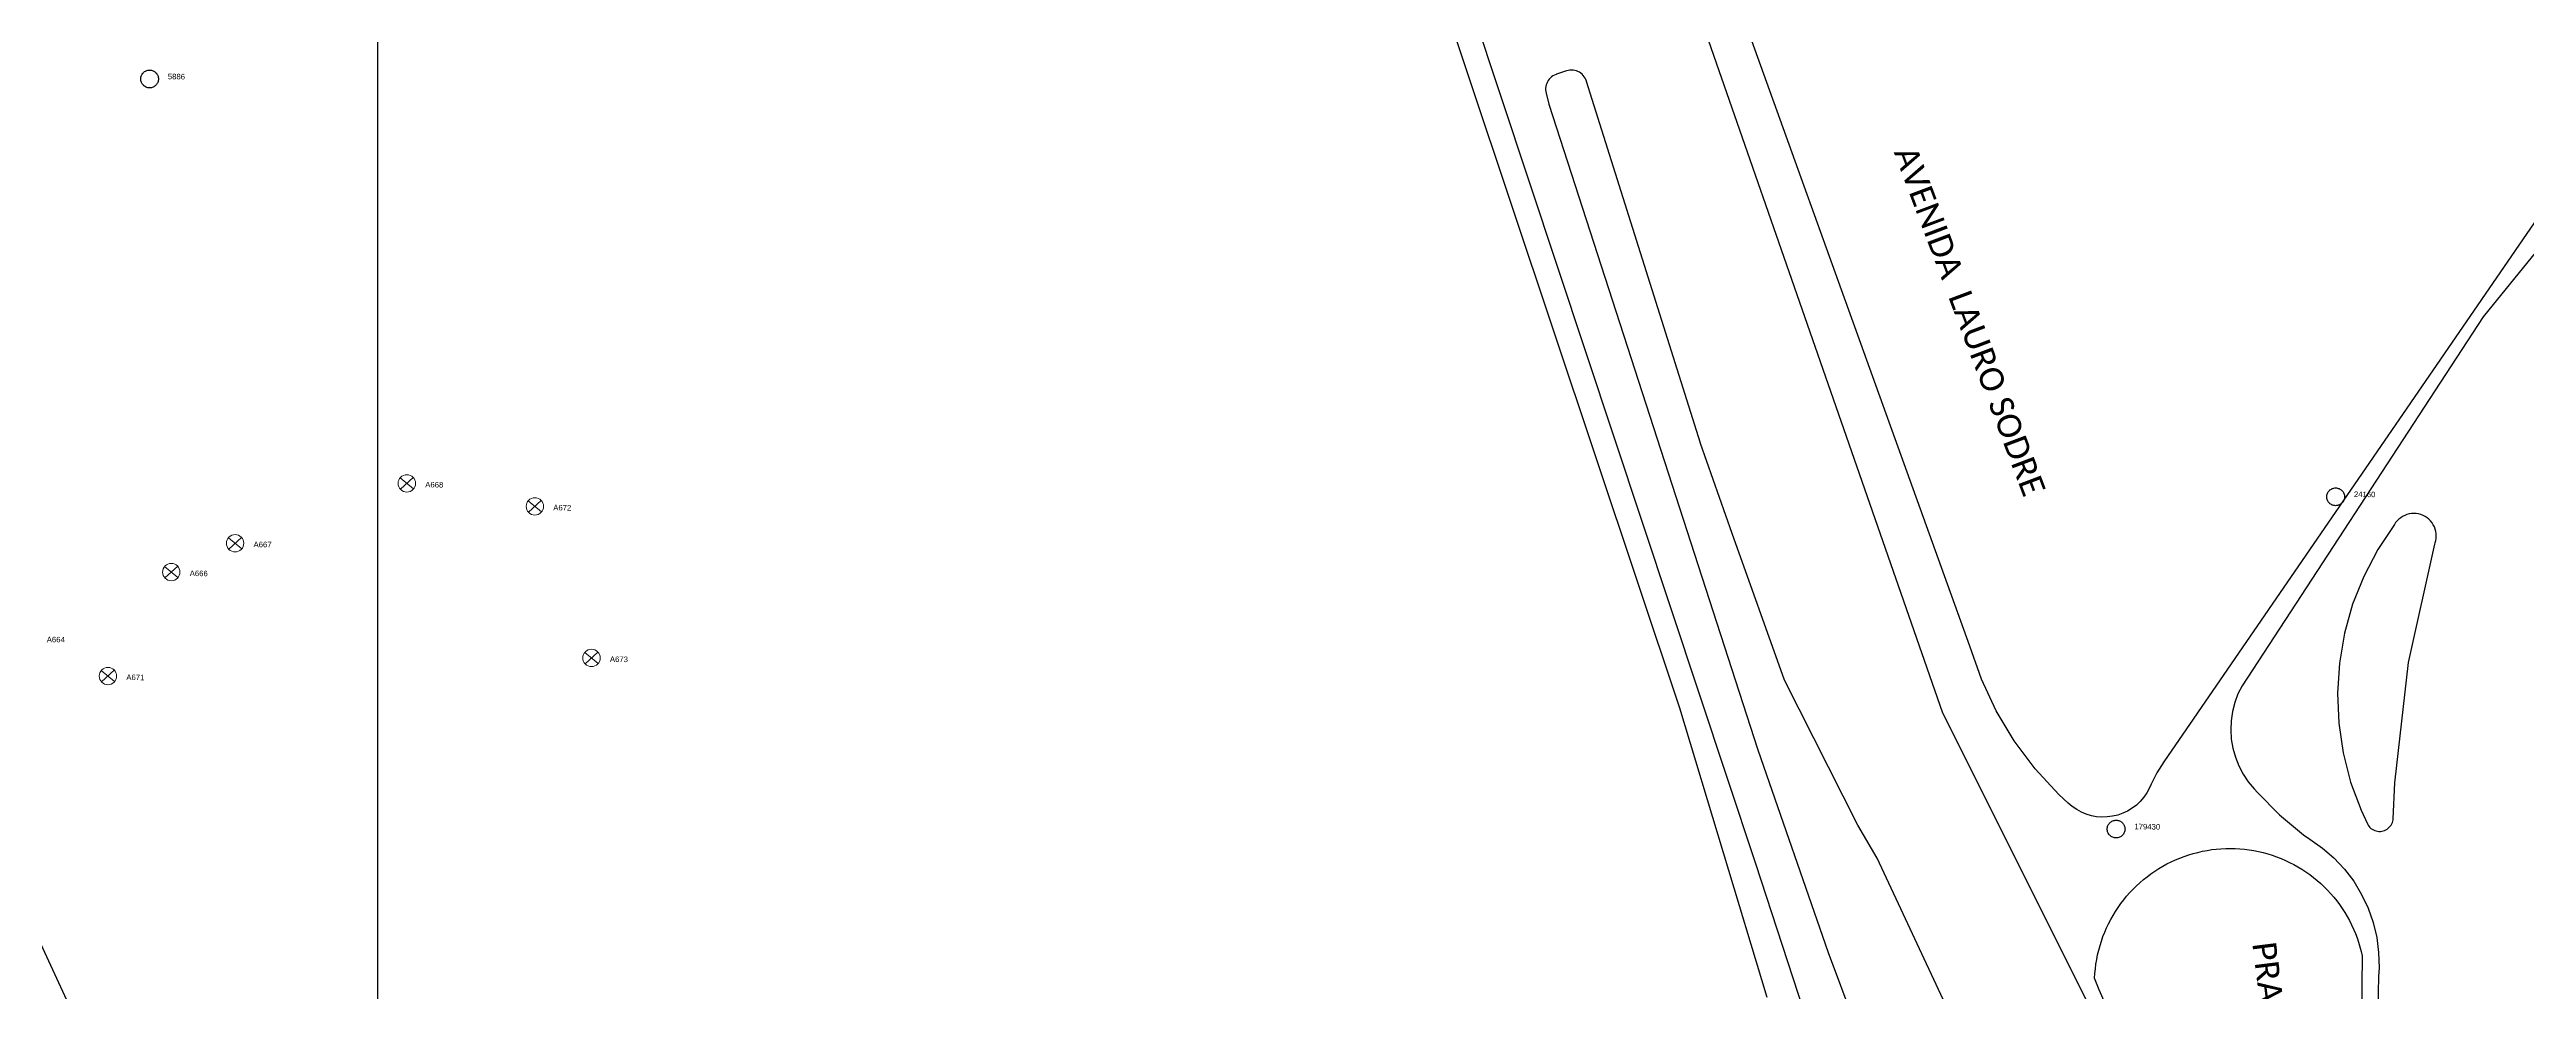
# Model space of a CAD drawing. Header units: millimetres. Extents: x 676447 to 689606, y 7455628 to 7463967.
# Drawn here: x 686593 to 686906.5, y 7460304.9 to 7460424.1 of the extents above; entities that cross this region are included whole.
import ezdxf

# ---------------------------------------------------------------- set-up
doc = ezdxf.new("R2010")
doc.units = ezdxf.units.MM
doc.header["$LTSCALE"] = 0.1
doc.header["$MEASUREMENT"] = 0
doc.linetypes.add('PHANTOM2', pattern=[1.25, 0.625, -0.125, 0.125, -0.125, 0.125, -0.125])
doc.layers.add('10.4-Postes', color=1, linetype='Continuous', lineweight=0)
for name, color, linetype in [('Caixas Subterrâneas', 5, 'Continuous'), ('LEGENDAS_INFRAESTRUTURAS', 7, 'Continuous'), ('MUB_MEIOFIO', 7, 'Continuous'), ('MUB_OBRA_ARTE', 7, 'Continuous'), ('MUB_QUADRAS', 7, 'Continuous'), ('MUB_SEGMENTO', 7, 'Continuous'), ('NOS_DE_INFRAESTRUTURA', 7, 'Continuous')]:
    doc.layers.add(name, color=color, linetype=linetype)
doc.styles.add('Legend', font='calibri.ttf')
doc.styles.get("Standard").update_dxf_attribs({"font": 'arial.ttf'})

# ---------------------------------------------------------------- blocks, each defined once
blk = doc.blocks.new('MHMZ')
at = {"linetype": 'PHANTOM2'}
blk.add_circle((0, 0), 0.0000101, dxfattribs=at)
blk = doc.blocks.new('PTPT')
at = {"layer": '10.4-Postes', "color": 1, "linetype": 'PHANTOM2'}
for points in [[(-0.0000079, 0.0000104), (0.0000075, -0.000002)], [(0.000007, 0.0000109), (-0.0000074, -0.0000025)]]:
    blk.add_lwpolyline(points, dxfattribs=at)
at = {"layer": '10.4-Postes', "color": 1}
blk.add_circle((-0.0000002, 0.0000042), 0.00000987, dxfattribs=at)

msp = doc.modelspace()

# ---------------------------------------------------------------- linework, layer by layer
at = {"linetype": 'Continuous'}
msp.add_lwpolyline([(686634.51, 7460009.2), (685960.65, 7460009.2), (685960.65, 7460536.13), (686634.51, 7460536.13)], close=True, dxfattribs=at)
at = {"layer": 'MUB_MEIOFIO', "linetype": 'Continuous'}
for points in [[(686758.74, 7460472.23), (686808.88, 7460321.07), (686823.06, 7460277.65), (686819.73, 7460279.34), (686816.23, 7460280.67), (686812.62, 7460281.62), (686808.93, 7460282.2), (686805.2, 7460282.38), (686802.94, 7460282.3), (686693.98, 7460275.65), (686639.38, 7460273.23), (686618.95, 7460272.05), (686611.52, 7460267.57)], [(686948.92, 7459922.98), (686923.71, 7459975.76), (686916.23, 7459994.51), (686910.75, 7460013.93), (686908.8, 7460023.7), (686902.53, 7460065.67), (686896.54, 7460111.85), (686891.26, 7460154.07), (686891.24, 7460154.17), (686885.11, 7460181.12), (686879.84, 7460216.81), (686878.8, 7460224.79), (686874.46, 7460245.98), (686867.93, 7460266.59), (686859.29, 7460286.41), (686856.96, 7460291.44), (686856.94, 7460291.46), (686832.59, 7460340.1), (686786.83, 7460471.63)], [(686854.4, 7460257.24), (686824.3, 7460321.73), (686821.83, 7460325.92), (686812.57, 7460344.29), (686805.93, 7460362.83), (686801.95, 7460374.26), (686801.95, 7460374.28), (686788.21, 7460417.8), (686787.53, 7460420.07), (686787.51, 7460420.12), (686787.44, 7460420.32), (686787.34, 7460420.5), (686787.23, 7460420.68), (686787.1, 7460420.84), (686786.95, 7460420.99), (686786.78, 7460421.12), (686786.61, 7460421.23), (686786.42, 7460421.33), (686786.23, 7460421.4), (686786.02, 7460421.46), (686785.82, 7460421.49), (686785.61, 7460421.5), (686785.4, 7460421.49), (686785.19, 7460421.46), (686784.99, 7460421.4), (686783.71, 7460420.98), (686783.65, 7460420.96), (686783.45, 7460420.88), (686783.27, 7460420.77), (686783.1, 7460420.65), (686782.94, 7460420.52), (686782.8, 7460420.36), (686782.67, 7460420.19), (686782.57, 7460420.01), (686782.48, 7460419.82), (686782.41, 7460419.63), (686782.36, 7460419.42), (686782.34, 7460419.21), (686782.34, 7460419.01), (686782.36, 7460418.8), (686782.4, 7460418.59), (686782.75, 7460417.19), (686809.19, 7460335.45), (686818.1, 7460309.82), (686827.83, 7460283.73)], [(686920.7, 7460414.53), (686901.01, 7460390.27), (686870.48, 7460343.58), (686869.96, 7460342.53), (686869.55, 7460341.43), (686869.26, 7460340.3), (686869.09, 7460339.14), (686869.04, 7460337.97), (686869.11, 7460336.8), (686869.31, 7460335.65), (686869.63, 7460334.52), (686870.06, 7460333.43), (686870.6, 7460332.39), (686871.25, 7460331.42), (686871.99, 7460330.52), (686872.43, 7460330.06), (686875.2, 7460327.23), (686878.26, 7460324.71), (686879.06, 7460324.13), (686880.65, 7460323.03), (686882.11, 7460321.77), (686883.44, 7460320.36), (686884.61, 7460318.82), (686885.61, 7460317.16), (686886.44, 7460315.41), (686887.08, 7460313.59), (686887.52, 7460311.71), (686887.76, 7460309.79), (686887.81, 7460307.85), (686887.74, 7460306.77), (686887.29, 7460284.47)], [(686889.75, 7460363.97), (686887.64, 7460360.8), (686885.87, 7460357.42), (686884.47, 7460353.88), (686883.44, 7460350.21), (686882.8, 7460346.45), (686882.56, 7460342.65), (686882.72, 7460338.84), (686883.27, 7460335.07), (686884.22, 7460331.38), (686885.54, 7460327.8), (686886.34, 7460326.08), (686886.43, 7460325.92), (686886.54, 7460325.78), (686886.66, 7460325.64), (686886.79, 7460325.52), (686886.94, 7460325.42), (686887.1, 7460325.33), (686887.27, 7460325.25), (686887.44, 7460325.2), (686887.62, 7460325.16), (686887.8, 7460325.14), (686887.98, 7460325.14), (686888.16, 7460325.16), (686888.33, 7460325.2), (686888.51, 7460325.26), (686888.67, 7460325.33), (686888.83, 7460325.43), (686888.97, 7460325.53), (686889.11, 7460325.65), (686889.23, 7460325.79), (686889.33, 7460325.94), (686889.42, 7460326.09), (686889.5, 7460326.26), (686889.55, 7460326.43), (686889.59, 7460326.61), (686889.6, 7460326.71), (686889.81, 7460331.29), (686891.54, 7460346.52), (686894.86, 7460361.49), (686894.92, 7460361.65), (686895, 7460361.94), (686895.04, 7460362.23), (686895.06, 7460362.53), (686895.05, 7460362.83), (686895, 7460363.12), (686894.92, 7460363.41), (686894.82, 7460363.69), (686894.68, 7460363.95), (686894.52, 7460364.2), (686894.33, 7460364.44), (686894.12, 7460364.65), (686893.89, 7460364.84), (686893.64, 7460365), (686893.38, 7460365.14), (686893.1, 7460365.24), (686892.81, 7460365.32), (686892.52, 7460365.37), (686892.22, 7460365.39), (686891.92, 7460365.37), (686891.63, 7460365.33), (686891.34, 7460365.25), (686891.06, 7460365.14), (686890.8, 7460365.01), (686890.55, 7460364.85), (686890.31, 7460364.66), (686890.1, 7460364.45), (686889.91, 7460364.22), (686889.75, 7460363.97)]]:
    msp.add_lwpolyline(points, dxfattribs=at)
at = {"layer": 'MUB_OBRA_ARTE', "linetype": 'Continuous'}
for points in [[(686869, 7460267.46), (686852.4, 7460305.07), (686851.82, 7460306.56), (686851.85, 7460307.16), (686851.91, 7460307.75), (686851.99, 7460308.34), (686852.08, 7460308.93), (686852.2, 7460309.52), (686852.34, 7460310.1), (686852.5, 7460310.67), (686852.67, 7460311.24), (686852.87, 7460311.81), (686853.09, 7460312.36), (686853.33, 7460312.91), (686853.58, 7460313.45), (686853.86, 7460313.98), (686854.15, 7460314.5), (686854.46, 7460315.01), (686854.79, 7460315.51), (686855.13, 7460315.99), (686855.5, 7460316.47), (686855.87, 7460316.93), (686856.27, 7460317.38), (686856.68, 7460317.81), (686857.1, 7460318.23), (686857.54, 7460318.64), (686857.99, 7460319.03), (686858.46, 7460319.4), (686858.94, 7460319.76), (686859.43, 7460320.1), (686859.93, 7460320.42), (686860.45, 7460320.72), (686860.97, 7460321.01), (686861.5, 7460321.28), (686862.04, 7460321.53), (686862.59, 7460321.76), (686863.15, 7460321.97), (686863.72, 7460322.16), (686864.29, 7460322.33), (686864.87, 7460322.48), (686865.45, 7460322.61), (686866.04, 7460322.73), (686866.63, 7460322.82), (686867.22, 7460322.89), (686867.81, 7460322.94), (686868.41, 7460322.96), (686869.01, 7460322.97), (686869.6, 7460322.96), (686870.2, 7460322.92), (686870.79, 7460322.87), (686871.39, 7460322.79), (686871.98, 7460322.7), (686872.56, 7460322.58), (686873.14, 7460322.45), (686873.72, 7460322.29), (686874.29, 7460322.11), (686874.85, 7460321.91), (686875.41, 7460321.7), (686875.96, 7460321.46), (686876.5, 7460321.21), (686877.03, 7460320.94), (686877.55, 7460320.64), (686878.06, 7460320.34), (686878.56, 7460320.01), (686879.05, 7460319.66), (686879.52, 7460319.3), (686879.98, 7460318.93), (686880.43, 7460318.53), (686880.87, 7460318.12), (686881.29, 7460317.7), (686881.69, 7460317.26), (686882.08, 7460316.81), (686882.46, 7460316.35), (686882.82, 7460315.87), (686883.16, 7460315.38), (686883.48, 7460314.88), (686883.79, 7460314.36), (686884.07, 7460313.84), (686884.34, 7460313.31), (686884.59, 7460312.77), (686884.83, 7460312.22), (686885.04, 7460311.66), (686885.23, 7460311.09), (686885.4, 7460310.52), (686885.56, 7460309.94), (686885.69, 7460309.36)], [(686885.69, 7460309.36), (686885.33, 7460279.47)]]:
    msp.add_lwpolyline(points, dxfattribs=at)
at = {"layer": 'MUB_QUADRAS', "linetype": 'Continuous'}
for points in [[(686958.49, 7460476.53), (686860.58, 7460333.92), (686859.7, 7460332.56), (686858.96, 7460331.12), (686858.69, 7460330.48), (686858.42, 7460330), (686858.04, 7460329.45), (686857.6, 7460328.93), (686857.11, 7460328.47), (686856.57, 7460328.06), (686855.99, 7460327.71), (686855.38, 7460327.42), (686854.75, 7460327.2), (686854.09, 7460327.04), (686853.42, 7460326.96), (686852.75, 7460326.94), (686852.07, 7460326.99), (686851.41, 7460327.12), (686850.76, 7460327.31), (686850.14, 7460327.57), (686849.55, 7460327.9), (686848.99, 7460328.28), (686848.48, 7460328.72), (686847.3, 7460329.82), (686844.28, 7460333.06), (686841.62, 7460336.6), (686839.35, 7460340.39), (686837.48, 7460344.4), (686836.04, 7460348.59), (686786.33, 7460486.64)], [(686756.68, 7460468.33), (686799.3, 7460340.79), (686799.3, 7460340.77), (686810.34, 7460304.14)], [(686609.66, 7460272.4), (686578.4, 7460340.06)]]:
    msp.add_lwpolyline(points, dxfattribs=at)

# ---------------------------------------------------------------- block references
at = {"layer": 'Caixas Subterrâneas', "color": 40}
for p, xscale, yscale, zscale, rotation in [((686605.66, 7460420.39), 111319.4907932735, 111319.4907932735, 111319.4907932735, 359.2899994353961), ((686882.32, 7460367.49), 111319.4907932736, 111319.4907932736, 111319.4907932736, 359.2889310011681), ((686854.54, 7460325.43), 111319.4907932736, 111319.4907932736, 111319.4907932736, 359.2890235265291)]:
    msp.add_blockref('MHMZ', p, dxfattribs=dict(at, xscale=xscale, yscale=yscale, zscale=zscale, rotation=rotation))
at = {"layer": 'Caixas Subterrâneas', "color": 5, "xscale": 111319.4907932736, "yscale": 111319.4907932736, "zscale": 111319.4907932736}
for p, rotation in [((686882.32, 7460367.49), 359.2889310011681), ((686854.54, 7460325.43), 359.2890235265291)]:
    msp.add_blockref('MHMZ', p, dxfattribs=dict(at, rotation=rotation))
at = {"layer": 'NOS_DE_INFRAESTRUTURA', "color": 1}
for p, xscale, yscale, zscale, rotation in [((686638.23, 7460368.72), 111319.4907932736, 111319.4907932736, 111319.4907932736, 359.2898595035614), ((686654.43, 7460365.81), 111319.4907932736, 111319.4907932736, 111319.4907932736, 359.2897969743038), ((686616.5, 7460361.15), 111319.4907932735, 111319.4907932735, 111319.4907932735, 359.2899397522574), ((686608.42, 7460357.49), 111319.4907932736, 111319.4907932736, 111319.4907932736, 359.2899693591144), ((686661.6, 7460346.62), 111319.4907932736, 111319.4907932736, 111319.4907932736, 359.289763730604), ((686600.4, 7460344.33), 111319.4907932736, 111319.4907932736, 111319.4907932736, 359.289995745892)]:
    msp.add_blockref('PTPT', p, dxfattribs=dict(at, xscale=xscale, yscale=yscale, zscale=zscale, rotation=rotation))

# ---------------------------------------------------------------- texts
at = {"layer": 'LEGENDAS_INFRAESTRUTURAS', "color": 5}
for s, rotation, p in [('5886', 359.29, (686607.96, 7460420.36)), ('24160', 359.2889, (686884.63, 7460367.47)), ('24160', 359.2889, (686884.63, 7460367.47)), ('179430', 359.289, (686856.85, 7460325.4)), ('179430', 359.289, (686856.85, 7460325.4))]:
    msp.add_text(s, height=0.7, rotation=rotation, dxfattribs=at).set_placement(p)
at = {"layer": 'LEGENDAS_INFRAESTRUTURAS', "color": 1}
for s, rotation, p in [('A668', 359.2899, (686640.54, 7460368.69)), ('A672', 359.2898, (686656.74, 7460365.78)), ('A667', 359.2899, (686618.81, 7460361.12)), ('A666', 359.29, (686610.73, 7460357.46)), ('A664', 359.29, (686592.64, 7460349.08)), ('A673', 359.2898, (686663.91, 7460346.59)), ('A671', 359.29, (686602.71, 7460344.3))]:
    msp.add_text(s, height=0.7, rotation=rotation, dxfattribs=at).set_placement(p)
at = {"layer": 'MUB_SEGMENTO', "color": 253, "style": 'Legend'}
for s, rotation, p in [('AVENIDA  LAURO SODRE', 290.6292, (686826.38, 7460411.13)), ('PRACA  JULIANO MOREIRA', 277.1108, (686871.77, 7460310.95))]:
    msp.add_text(s, height=3, rotation=rotation, dxfattribs=at).set_placement(p)

doc.saveas('drawing.dxf')
